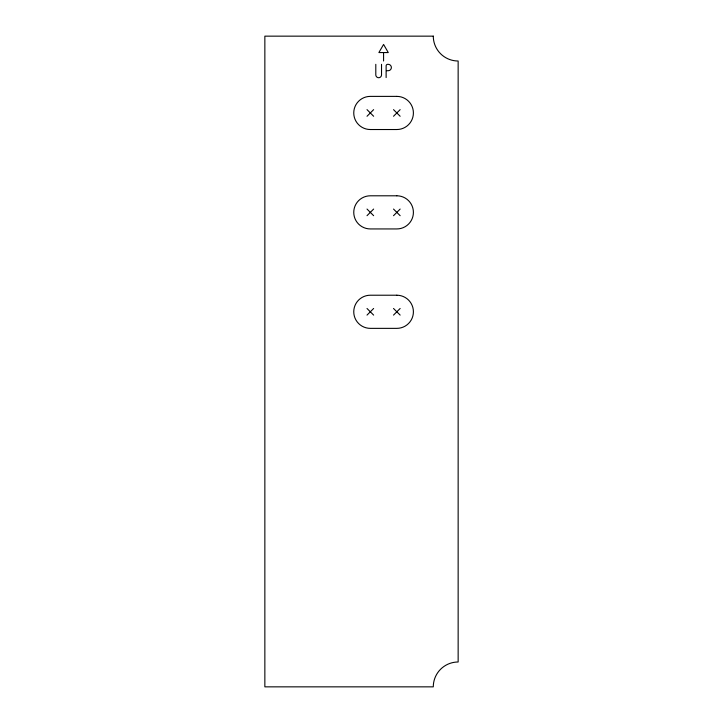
<?xml version="1.0" encoding="UTF-8"?>
<svg xmlns="http://www.w3.org/2000/svg" width="723" height="723" viewBox="0 0 723 723"><rect width="100%" height="100%" fill="white"/><g stroke="black" fill="none" stroke-linecap="round" stroke-linejoin="round"><path stroke-width="1.08" d="M367.013 116.267L373.637 109.634M393.52 116.267L400.153 109.634M367.013 215.689L373.637 209.055M393.52 215.689L400.153 209.055M367.013 315.101L373.637 308.477M393.52 315.101L400.153 308.477M383.244 52.562L378.888 52.562L383.579 44.437L388.269 52.562L383.579 52.562L383.579 61.003M386.462 70.709L388.17 70.709A3.19 3.19 0 0 0 391.369 67.51A3.19 3.19 0 0 0 388.17 64.32L387.682 64.32A1.554 1.554 0 0 0 386.127 65.874L386.127 77.578M393.52 109.634L400.153 116.267M367.013 109.634L373.637 116.267M393.52 209.055L400.153 215.689M367.013 209.055L373.637 215.689M393.52 308.477L400.153 315.101M367.013 308.477L373.637 315.101M381.527 64.32L381.527 74.849A2.865 2.865 0 0 1 378.662 77.723A2.865 2.865 0 0 1 375.797 74.849L375.797 64.32M433.285 36.15L264.853 36.15L264.853 686.85L433.285 686.85A24.853 24.853 0 0 1 458.147 661.997L458.147 61.003A24.853 24.853 0 0 1 433.285 36.15M396.837 96.385L370.321 96.385A16.566 16.566 0 0 0 353.755 112.951A16.566 16.566 0 0 0 370.321 129.525L396.837 129.525A16.566 16.566 0 0 0 413.402 112.951A16.566 16.566 0 0 0 396.837 96.385M396.837 195.797L370.321 195.797A16.566 16.566 0 0 0 353.755 212.372A16.566 16.566 0 0 0 370.321 228.938L396.837 228.938A16.566 16.566 0 0 0 413.402 212.372A16.566 16.566 0 0 0 396.837 195.797M396.837 295.219L370.321 295.219A16.566 16.566 0 0 0 353.755 311.794A16.566 16.566 0 0 0 370.321 328.359L396.837 328.359A16.566 16.566 0 0 0 413.402 311.794A16.566 16.566 0 0 0 396.837 295.219"/></g></svg>
